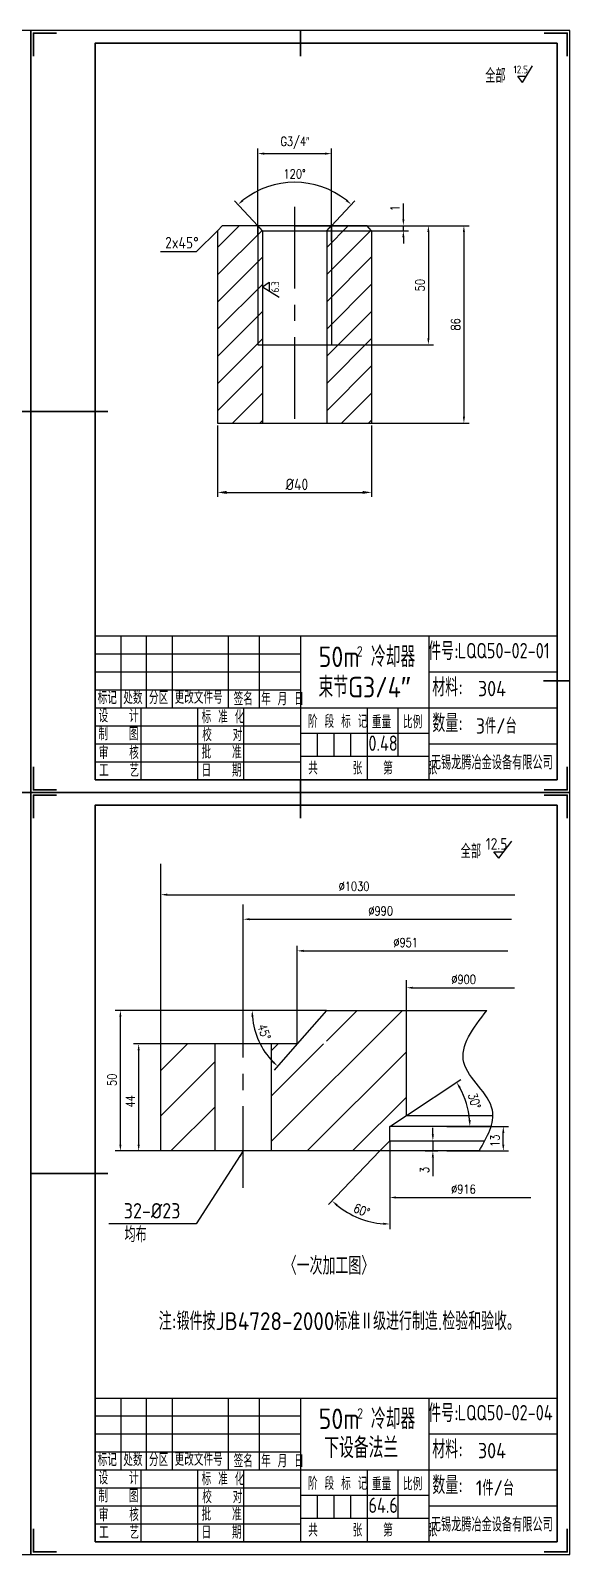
# Paper-space layout '布局1' of a CAD drawing. Extents: x 1187 to 4862, y -125 to 1349.
# Drawn here: x 4232 to 4442, y -125 to 469 of the extents above; entities that cross this region are included whole.
import ezdxf

# ---------------------------------------------------------------- set-up
doc = ezdxf.new("R2010")
doc.units = 0
doc.header["$MEASUREMENT"] = 0
doc.linetypes.add('CENTER', pattern=[50.8, 31.75, -6.35, 6.35, -6.35])
doc.layers.get('DEFPOINTS').update_dxf_attribs({"linetype": 'CONTINUOUS'})
for name, color, linetype in [('一般注释', 5, 'CONTINUOUS'), ('中心线', 1, 'CENTER'), ('可见轮廓线', 7, 'CONTINUOUS'), ('图框_外框线', 7, 'CONTINUOUS'), ('图框_标题栏文字', 6, 'CONTINUOUS'), ('填充剖面线', 3, 'CONTINUOUS'), ('尺寸标注', 5, 'CONTINUOUS'), ('细实线', 2, 'CONTINUOUS')]:
    doc.layers.add(name, color=color, linetype=linetype)
doc.layers.add('图框_内框线', color=5, linetype='CONTINUOUS', lineweight=30)
doc.layers.add('图框_角线', color=5, linetype='CONTINUOUS', lineweight=30)
doc.styles.add('TH_GBDIM', font='romans.shx', dxfattribs={"width": 0.8, "bigfont": 'gbcbig.shx'})
doc.styles.add('工程字', font='gbenor.shx', dxfattribs={"bigfont": 'gbcbig.shx'})
doc.styles.add('总图名称', font='gbenor.shx', dxfattribs={"height": 8, "bigfont": 'gbcbig.shx'})
doc.dimstyles.new('GB-35', dxfattribs={"dimtxt": 3.5, "dimasz": 3.5, "dimexe": 1.75, "dimexo": 0.875, "dimgap": 0.875, "dimtad": 1, "dimdsep": 46, "dimtxsty": '工程字', "dimcen": 3.5, "dimadec": 0, "dimazin": 0, "dimtfac": 0.7, "dimtmove": 0, "dimatfit": 3, "dimfxl": 0, "dimtzin": 0, "dimarcsym": 0})
doc.dimstyles.new('TH_GBDIM', dxfattribs={"dimtxt": 3.5, "dimasz": 2.5, "dimexe": 2, "dimexo": 0, "dimgap": 1.5, "dimtad": 1, "dimdec": 1, "dimzin": 0, "dimdsep": 46, "dimtxsty": 'TH_GBDIM', "dimcen": 2.5, "dimclrd": 130, "dimclre": 130, "dimclrt": 3, "dimadec": 0, "dimazin": 0, "dimtfac": 0.714286, "dimtdec": 1, "dimtmove": 0, "dimatfit": 3, "dimfxl": 0, "dimtolj": 1, "dimtzin": 0, "dimlwd": -1, "dimlwe": -1, "dimarcsym": 0})

# ---------------------------------------------------------------- blocks, each defined once
blk = doc.blocks.new('*D152')
at = {"layer": 'DEFPOINTS', "color": 0}
for p in [(4340.71, 392.95), (4377.23, 392.95), (4340.71, 390.95)]:
    blk.add_point(p, dxfattribs=at)
at = {"layer": '一般注释', "color": 5}
for p, q in [((4377.23, 395.45), (4377.23, 401.62)), ((4340.71, 392.95), (4379.23, 392.95)), ((4377.23, 390.95), (4377.23, 392.95)), ((4340.71, 390.95), (4379.23, 390.95)), ((4377.23, 388.45), (4377.23, 385.95))]:
    blk.add_line(p, q, dxfattribs=at)
for points in [[(4376.82, 395.45), (4377.65, 395.45), (4377.23, 392.95)], [(4376.82, 388.45), (4377.65, 388.45), (4377.23, 390.95)]]:
    blk.add_solid(points, dxfattribs=at)
at = {"layer": '一般注释', "color": 5, "insert": (4373.98, 399.79), "char_height": 3.5, "attachment_point": 5, "rotation": 90, "style": 'TH_GBDIM'}
blk.add_mtext('\\A1;1', dxfattribs=at)
blk = doc.blocks.new('*D151')
at = {"layer": 'DEFPOINTS', "color": 0}
for p in [(4342.87, 408.89), (4320.5, 392.95), (4349.23, 392.95), (4322.36, 390.95), (4347.36, 390.95)]:
    blk.add_point(p, dxfattribs=at)
at = {"layer": '一般注释', "color": 5}
for p, q in [((4320.5, 392.95), (4311.44, 402.66)), ((4349.23, 392.95), (4358.29, 402.66))]:
    blk.add_line(p, q, dxfattribs=at)
blk.add_arc((4334.86, 377.56), 32.33, 51.40175, 128.59825, dxfattribs=at)
for points in [[(4314.97, 402.52), (4314.42, 403.15), (4312.8, 401.2)], [(4355.31, 403.15), (4354.76, 402.52), (4356.93, 401.2)]]:
    blk.add_solid(points, dxfattribs=at)
at = {"layer": '一般注释', "color": 5, "insert": (4334.86, 413.14), "char_height": 3.5, "attachment_point": 5, "style": 'TH_GBDIM'}
blk.add_mtext('\\A1;120%%D', dxfattribs=at)
blk = doc.blocks.new('*D153')
at = {"layer": 'DEFPOINTS', "color": 0}
for p in [(4304.86, 315.97), (4364.86, 315.97), (4364.86, 288.99)]:
    blk.add_point(p, dxfattribs=at)
at = {"layer": '一般注释', "color": 0, "lineweight": -2}
for p, q in [((4304.86, 315.1), (4304.86, 287.24)), ((4364.86, 315.1), (4364.86, 287.24)), ((4308.36, 288.99), (4361.36, 288.99))]:
    blk.add_line(p, q, dxfattribs=at)
at = {"layer": '一般注释', "color": 0}
for points in [[(4308.36, 289.57), (4308.36, 288.4), (4304.86, 288.99)], [(4361.36, 289.57), (4361.36, 288.4), (4364.86, 288.99)]]:
    blk.add_solid(points, dxfattribs=at)
at = {"layer": '一般注释', "color": 0, "insert": (4335.74, 292.11), "char_height": 4.5, "attachment_point": 5, "style": '工程字'}
blk.add_mtext('%%C40', dxfattribs=at)
blk = doc.blocks.new('*D150')
at = {"layer": 'DEFPOINTS', "color": 0}
for p in [(4349.23, 421.03), (4320.5, 389.06), (4349.23, 386.96)]:
    blk.add_point(p, dxfattribs=at)
at = {"layer": '可见轮廓线', "color": 5}
for p, q in [((4320.5, 389.06), (4320.5, 423.03)), ((4349.23, 386.96), (4349.23, 423.03)), ((4323, 421.03), (4346.73, 421.03))]:
    blk.add_line(p, q, dxfattribs=at)
for points in [[(4323, 421.45), (4323, 420.61), (4320.5, 421.03)], [(4346.73, 421.45), (4346.73, 420.61), (4349.23, 421.03)]]:
    blk.add_solid(points, dxfattribs=at)
at = {"layer": '可见轮廓线', "color": 5, "insert": (4334.97, 425.2), "char_height": 3.5, "attachment_point": 5, "style": 'TH_GBDIM'}
blk.add_mtext('\\A1;G3/4″', dxfattribs=at)
blk = doc.blocks.new('*D170')
at = {"layer": 'DEFPOINTS', "color": 0}
for p in [(4347.22, 87.12), (4347.22, 87.12), (4409.72, 87.12), (4322.88, 71.54), (4335.82, 74.04)]:
    blk.add_point(p, dxfattribs=at)
at = {"layer": '尺寸标注', "color": 5}
for p, q in [((4347.22, 87.12), (4316.32, 87.12)), ((4335.82, 74.04), (4326.93, 63.82))]:
    blk.add_line(p, q, dxfattribs=at)
blk.add_arc((4347.22, 87.12), 28.9, 184.9585, 223.99305, dxfattribs=at)
for points in [[(4318.01, 84.61), (4318.85, 84.64), (4318.32, 87.12)], [(4326.72, 67.35), (4326.14, 66.75), (4328.24, 65.33)]]:
    blk.add_solid(points, dxfattribs=at)
at = {"layer": '尺寸标注', "color": 5, "insert": (4322.99, 78.7), "char_height": 3.5, "attachment_point": 5, "rotation": 289.18065, "style": 'TH_GBDIM'}
blk.add_mtext('\\A1;45%%D', dxfattribs=at)
blk = doc.blocks.new('*D169')
at = {"layer": 'DEFPOINTS', "color": 0}
for p in [(4274.09, 74.04), (4282.7, 74.04), (4282.7, 32.3)]:
    blk.add_point(p, dxfattribs=at)
at = {"layer": '可见轮廓线', "color": 5}
for p, q in [((4282.7, 74.04), (4272.09, 74.04)), ((4274.09, 34.8), (4274.09, 71.54)), ((4282.7, 32.3), (4272.09, 32.3))]:
    blk.add_line(p, q, dxfattribs=at)
for points in [[(4273.67, 71.54), (4274.5, 71.54), (4274.09, 74.04)], [(4273.67, 34.8), (4274.5, 34.8), (4274.09, 32.3)]]:
    blk.add_solid(points, dxfattribs=at)
at = {"layer": '可见轮廓线', "color": 5, "insert": (4270.84, 51.64), "char_height": 3.5, "attachment_point": 5, "rotation": 90, "style": 'TH_GBDIM'}
blk.add_mtext('\\A1;44', dxfattribs=at)
blk = doc.blocks.new('*D168')
at = {"layer": 'DEFPOINTS', "color": 0}
for p in [(4371.91, 36.27), (4371.91, 36.27), (4368.11, 32.3), (4371.91, 15.36), (4356.11, 7.95)]:
    blk.add_point(p, dxfattribs=at)
at = {"layer": '一般注释', "color": 5}
for p, q in [((4368.11, 32.3), (4348.11, 11.39)), ((4371.91, 15.36), (4371.91, 1.84))]:
    blk.add_line(p, q, dxfattribs=at)
blk.add_arc((4371.91, 36.27), 32.42, 230.68489, 265.58115, dxfattribs=at)
for points in [[(4351.09, 10.87), (4351.64, 11.49), (4349.49, 12.84)], [(4369.42, 4.35), (4369.39, 3.52), (4371.91, 3.84)]]:
    blk.add_solid(points, dxfattribs=at)
at = {"layer": '一般注释', "color": 5, "insert": (4361.04, 9.19), "char_height": 3.5, "attachment_point": 5, "rotation": 338.13302, "style": 'TH_GBDIM'}
blk.add_mtext('\\A1;60%%D', dxfattribs=at)
blk = doc.blocks.new('*D167')
at = {"layer": 'DEFPOINTS', "color": 0}
for p in [(4385.77, 36.27), (4388.73, 36.27), (4385.77, 32.3)]:
    blk.add_point(p, dxfattribs=at)
at = {"layer": '一般注释', "color": 5}
for p, q in [((4385.77, 36.27), (4390.73, 36.27)), ((4388.73, 38.77), (4388.73, 41.27)), ((4388.73, 36.27), (4388.73, 32.3)), ((4385.77, 32.3), (4390.73, 32.3)), ((4388.73, 29.8), (4388.73, 22.43))]:
    blk.add_line(p, q, dxfattribs=at)
for points in [[(4388.31, 38.77), (4389.14, 38.77), (4388.73, 36.27)], [(4388.31, 29.8), (4389.14, 29.8), (4388.73, 32.3)]]:
    blk.add_solid(points, dxfattribs=at)
at = {"layer": '一般注释', "color": 5, "insert": (4385.48, 24.87), "char_height": 3.5, "attachment_point": 5, "rotation": 90, "style": 'TH_GBDIM'}
blk.add_mtext('\\A1;3', dxfattribs=at)
blk = doc.blocks.new('*D166')
at = {"layer": 'DEFPOINTS', "color": 0}
for p in [(4402.56, 47.89), (4371.91, 41.85), (4371.91, 41.85), (4378.41, 46.15), (4411.4, 41.85)]:
    blk.add_point(p, dxfattribs=at)
at = {"layer": '一般注释', "color": 5}
blk.add_line((4378.41, 46.15), (4399.64, 60.18), dxfattribs=at)
blk.add_arc((4371.91, 41.85), 31.25, 4.58546, 28.88931, dxfattribs=at)
for points in [[(4398.91, 56.73), (4399.62, 57.16), (4397.97, 59.08)], [(4403.47, 44.36), (4402.64, 44.33), (4403.15, 41.85)]]:
    blk.add_solid(points, dxfattribs=at)
at = {"layer": '一般注释', "color": 5, "insert": (4404.94, 51.78), "char_height": 3.5, "attachment_point": 5, "rotation": 286.73739, "style": 'TH_GBDIM'}
blk.add_mtext('\\A1;30%%D', dxfattribs=at)
blk = doc.blocks.new('*D165')
at = {"layer": 'DEFPOINTS', "color": 0}
for p in [(4394.23, 41.85), (4416.18, 41.85), (4394.23, 32.3)]:
    blk.add_point(p, dxfattribs=at)
at = {"layer": '一般注释', "color": 5}
for p, q in [((4394.23, 41.85), (4418.18, 41.85)), ((4416.18, 34.8), (4416.18, 39.35)), ((4394.23, 32.3), (4418.18, 32.3))]:
    blk.add_line(p, q, dxfattribs=at)
for points in [[(4415.76, 39.35), (4416.59, 39.35), (4416.18, 41.85)], [(4415.76, 34.8), (4416.59, 34.8), (4416.18, 32.3)]]:
    blk.add_solid(points, dxfattribs=at)
at = {"layer": '一般注释', "color": 5, "insert": (4412.93, 36.27), "char_height": 3.5, "attachment_point": 5, "rotation": 90, "style": 'TH_GBDIM'}
blk.add_mtext('\\A1;13', dxfattribs=at)
blk = doc.blocks.new('*D164')
at = {"layer": 'DEFPOINTS', "color": 0}
for p in [(4266.96, 87.12), (4347.22, 87.12), (4282.7, 32.3)]:
    blk.add_point(p, dxfattribs=at)
at = {"layer": '一般注释', "color": 5}
for p, q in [((4347.22, 87.12), (4264.96, 87.12)), ((4266.96, 34.8), (4266.96, 84.62)), ((4282.7, 32.3), (4264.96, 32.3))]:
    blk.add_line(p, q, dxfattribs=at)
for points in [[(4266.54, 84.62), (4267.38, 84.62), (4266.96, 87.12)], [(4266.54, 34.8), (4267.38, 34.8), (4266.96, 32.3)]]:
    blk.add_solid(points, dxfattribs=at)
at = {"layer": '一般注释', "color": 5, "insert": (4263.71, 60.04), "char_height": 3.5, "attachment_point": 5, "rotation": 90, "style": 'TH_GBDIM'}
blk.add_mtext('\\A1;50', dxfattribs=at)
blk = doc.blocks.new('*D265')
at = {"layer": 'DEFPOINTS', "color": 0}
for p in [(4334.86, 392.95), (4334.86, 346.56), (4386.99, 346.56)]:
    blk.add_point(p, dxfattribs=at)
at = {"layer": '可见轮廓线', "color": 5}
for p, q in [((4334.86, 392.95), (4388.99, 392.95)), ((4386.99, 390.45), (4386.99, 349.06)), ((4334.86, 346.56), (4388.99, 346.56))]:
    blk.add_line(p, q, dxfattribs=at)
for points in [[(4386.57, 390.45), (4387.41, 390.45), (4386.99, 392.95)], [(4386.57, 349.06), (4387.41, 349.06), (4386.99, 346.56)]]:
    blk.add_solid(points, dxfattribs=at)
at = {"layer": '可见轮廓线', "color": 5, "insert": (4383.74, 369.75), "char_height": 3.5, "attachment_point": 5, "rotation": 90, "style": 'TH_GBDIM'}
blk.add_mtext('\\A1;50', dxfattribs=at)
blk = doc.blocks.new('*D266')
at = {"layer": 'DEFPOINTS', "color": 0}
for p in [(4334.86, 392.95), (4334.86, 315.97), (4400.83, 315.97)]:
    blk.add_point(p, dxfattribs=at)
at = {"layer": '可见轮廓线', "color": 5}
for p, q in [((4334.86, 392.95), (4402.83, 392.95)), ((4400.83, 390.45), (4400.83, 318.47)), ((4334.86, 315.97), (4402.83, 315.97))]:
    blk.add_line(p, q, dxfattribs=at)
for points in [[(4400.41, 390.45), (4401.24, 390.45), (4400.83, 392.95)], [(4400.41, 318.47), (4401.24, 318.47), (4400.83, 315.97)]]:
    blk.add_solid(points, dxfattribs=at)
at = {"layer": '可见轮廓线', "color": 5, "insert": (4397.58, 354.46), "char_height": 3.5, "attachment_point": 5, "rotation": 90, "style": 'TH_GBDIM'}
blk.add_mtext('\\A1;86', dxfattribs=at)

psp = doc.layouts.new('布局1')

# ---------------------------------------------------------------- hatches: boundary and pattern name
at = {"layer": '填充剖面线'}
h = psp.add_hatch(dxfattribs=at)
h.set_pattern_fill('ANSI31', color=256, scale=60, style=0)
h.set_pattern_definition([(45, (0, 14.586), (-5.303301, 5.303301), [])])
h.paths.add_polyline_path([(4304.864, 315.97), (4322.364, 315.97), (4322.364, 346.555), (4320.497, 346.555), (4320.497, 392.954), (4306.731, 392.954), (4304.864, 390.954)])
h.paths.add_polyline_path([(4322.364, 390.954), (4320.497, 392.954), (4320.497, 346.555), (4322.364, 346.555)], flags=17)
h.paths.add_polyline_path([(4349.231, 392.954), (4347.364, 390.954), (4347.364, 346.555), (4349.231, 346.555)], flags=17)
h.paths.add_polyline_path([(4364.864, 390.954), (4362.997, 392.954), (4349.231, 392.954), (4349.231, 346.555), (4347.364, 346.555), (4347.364, 315.97), (4364.864, 315.97)])
h = psp.add_hatch(dxfattribs=at)
h.set_pattern_fill('ANSI31', color=256, scale=100, style=0)
h.set_pattern_definition([(45, (1654.449, -1238.754), (-8.838835, 8.838835), [])])
h.paths.add_polyline_path([(4303.874, 74.035), (4282.704, 74.035), (4282.704, 32.3), (4303.874, 32.3)])
h.paths.add_polyline_path([(4371.906, 41.846), (4378.413, 46.149), (4378.413, 87.123), (4347.218, 87.123), (4347.218, 74.035), (4325.874, 74.035), (4325.874, 32.3), (4368.111, 32.3), (4371.906, 36.266)])

# ---------------------------------------------------------------- linework, layer by layer
at = {"layer": '一般注释'}
for p, q in [((4423.636, 448.727), (4427.585, 455.227)), ((4423.636, 448.727), (4421.82, 451.26)), ((4421.82, 451.26), (4425.175, 451.26)), ((4296.679, 382.902), (4304.864, 390.954)), ((4282.662, 382.902), (4296.679, 382.902)), ((4322.364, 369.093), (4324.897, 370.909)), ((4322.364, 369.093), (4328.865, 365.144)), ((4324.897, 370.909), (4324.897, 367.554)), ((4412.528, 148.956), (4416.405, 148.956)), ((4414.467, 146.394), (4412.528, 148.956)), ((4414.467, 146.394), (4419.471, 153.01))]:
    psp.add_line(p, q, dxfattribs=at)
at = {"layer": '一般注释', "color": 5}
for p, q in [((4282.704, 74.035), (4282.704, 144.167)), ((4285.204, 132.191), (4420.714, 132.191)), ((4378.413, 87.123), (4378.413, 98.909)), ((4380.913, 95.926), (4420.505, 95.926)), ((4371.906, 36.266), (4371.906, 15.357)), ((4374.406, 14.176), (4426.91, 14.176))]:
    psp.add_line(p, q, dxfattribs=at)
for points in [[(4285.204, 132.608), (4285.204, 131.775), (4282.704, 132.191)], [(4380.913, 96.342), (4380.913, 95.509), (4378.413, 95.926)], [(4374.406, 14.593), (4374.406, 13.76), (4371.906, 14.176)]]:
    psp.add_solid(points, dxfattribs=at)
at = {"layer": '中心线'}
for p, q in [((4334.864, 400.247), (4334.864, 311.45)), ((4314.874, 17.97), (4314.874, 91.086))]:
    psp.add_line(p, q, dxfattribs=at)
at = {"layer": '可见轮廓线'}
for p, q in [((4304.864, 390.954), (4306.731, 392.954)), ((4306.731, 392.954), (4362.997, 392.954)), ((4322.364, 390.954), (4320.497, 392.954)), ((4347.364, 390.954), (4349.231, 392.954)), ((4364.864, 390.954), (4362.997, 392.954)), ((4304.864, 390.954), (4304.864, 315.97)), ((4322.364, 390.954), (4322.364, 315.97)), ((4322.364, 390.954), (4347.364, 390.954)), ((4347.364, 390.954), (4347.364, 315.97)), ((4364.864, 390.954), (4364.864, 315.97)), ((4320.497, 346.555), (4349.231, 346.555)), ((4304.864, 315.97), (4364.864, 315.97)), ((4347.218, 87.123), (4335.822, 74.035)), ((4347.218, 87.123), (4409.718, 87.123)), ((4378.413, 46.149), (4378.413, 87.123)), ((4335.822, 74.035), (4282.704, 74.035)), ((4282.704, 32.3), (4282.704, 74.035)), ((4303.874, 32.3), (4303.874, 74.035)), ((4325.874, 32.3), (4325.874, 74.035)), ((4371.906, 41.846), (4378.413, 46.149)), ((4411.4, 41.846), (4371.906, 41.846)), ((4371.906, 36.266), (4371.906, 41.846)), ((4378.413, 46.149), (4412.146, 46.149)), ((4371.906, 36.266), (4368.111, 32.3)), ((4371.906, 36.266), (4408.953, 36.266)), ((4406.743, 32.3), (4282.704, 32.3))]:
    psp.add_line(p, q, dxfattribs=at)
at = {"layer": '可见轮廓线', "color": 5}
for p, q in [((4314.874, 91.086), (4314.874, 128.367)), ((4317.374, 122.625), (4419.365, 122.625)), ((4335.822, 74.035), (4335.822, 112.303)), ((4338.322, 110.303), (4417.975, 110.303))]:
    psp.add_line(p, q, dxfattribs=at)
for points in [[(4317.374, 123.041), (4317.374, 122.208), (4314.874, 122.625)], [(4338.322, 110.72), (4338.322, 109.887), (4335.822, 110.303)]]:
    psp.add_solid(points, dxfattribs=at)
at = {"layer": '图框_内框线'}
for points in [[(4257.102, 177.026), (4437.102, 177.026), (4437.102, 464.026), (4257.102, 464.026)], [(4257.102, -119.974), (4437.102, -119.974), (4437.102, 167.026), (4257.102, 167.026)]]:
    psp.add_lwpolyline(points, close=True, dxfattribs=at)
for points in [[(4337.102, 469.026), (4337.102, 459.026)], [(4232.102, 320.526), (4222.102, 320.526)], [(4232.102, 320.526), (4262.102, 320.526)], [(4441.852, 215.526), (4431.852, 215.526)], [(4337.102, 172.026), (4337.102, 177.026)], [(4337.102, 172.026), (4337.102, 162.026)], [(4232.102, 23.526), (4262.102, 23.526)]]:
    psp.add_lwpolyline(points, dxfattribs=at)
at = {"layer": '图框_外框线'}
for p, q in [((4257.102, 233.026), (4437.102, 233.026)), ((4257.102, 233.026), (4257.102, 177.026)), ((4267.102, 233.026), (4267.102, 205.026)), ((4277.102, 205.026), (4277.102, 233.026)), ((4287.102, 233.026), (4287.102, 205.026)), ((4309.102, 205.026), (4309.102, 233.026)), ((4321.102, 233.026), (4321.102, 205.026)), ((4337.102, 233.026), (4337.102, 177.026)), ((4387.102, 233.026), (4387.102, 177.026)), ((4437.102, 177.026), (4437.102, 233.026)), ((4257.102, 226.026), (4337.102, 226.026)), ((4257.102, 219.026), (4337.102, 219.026)), ((4387.102, 219.026), (4437.102, 219.026)), ((4257.102, 212.026), (4337.102, 212.026)), ((4257.102, 205.026), (4437.102, 205.026)), ((4257.102, 205.026), (4387.102, 205.026)), ((4275.102, 177.026), (4275.102, 205.026)), ((4297.102, 177.026), (4297.102, 205.026)), ((4315.102, 177.026), (4315.102, 205.026)), ((4363.102, 205.026), (4363.102, 177.026)), ((4375.102, 205.026), (4375.102, 186.026)), ((4257.102, 198.026), (4337.102, 198.026)), ((4257.102, 191.026), (4337.102, 191.026)), ((4387.102, 195.026), (4337.102, 195.026)), ((4343.602, 195.026), (4343.602, 186.026)), ((4350.102, 195.026), (4350.102, 186.026)), ((4356.602, 195.026), (4356.602, 186.026)), ((4387.102, 191.026), (4437.102, 191.026)), ((4387.102, 186.026), (4337.102, 186.026)), ((4257.102, 184.026), (4337.102, 184.026)), ((4257.102, 177.026), (4437.102, 177.026)), ((4257.102, -63.974), (4437.102, -63.974)), ((4257.102, -63.974), (4257.102, -119.974)), ((4267.102, -63.974), (4267.102, -91.974)), ((4277.102, -91.974), (4277.102, -63.974)), ((4287.102, -63.974), (4287.102, -91.974)), ((4309.102, -91.974), (4309.102, -63.974)), ((4321.102, -63.974), (4321.102, -91.974)), ((4337.102, -63.974), (4337.102, -119.974)), ((4387.102, -63.974), (4387.102, -119.974)), ((4437.102, -119.974), (4437.102, -63.974)), ((4257.102, -70.974), (4337.102, -70.974)), ((4257.102, -77.974), (4337.102, -77.974)), ((4387.102, -77.974), (4437.102, -77.974)), ((4257.102, -84.974), (4337.102, -84.974)), ((4257.102, -91.974), (4437.102, -91.974)), ((4257.102, -91.974), (4387.102, -91.974)), ((4275.102, -119.974), (4275.102, -91.974)), ((4297.102, -119.974), (4297.102, -91.974)), ((4315.102, -119.974), (4315.102, -91.974)), ((4363.102, -91.974), (4363.102, -119.974)), ((4375.102, -91.974), (4375.102, -110.974)), ((4257.102, -98.974), (4337.102, -98.974)), ((4257.102, -105.974), (4337.102, -105.974)), ((4387.102, -101.974), (4337.102, -101.974)), ((4343.602, -101.974), (4343.602, -110.974)), ((4350.102, -101.974), (4350.102, -110.974)), ((4356.602, -101.974), (4356.602, -110.974)), ((4387.102, -105.974), (4437.102, -105.974)), ((4387.102, -110.974), (4337.102, -110.974)), ((4257.102, -112.974), (4337.102, -112.974)), ((4257.102, -119.974), (4437.102, -119.974))]:
    psp.add_line(p, q, dxfattribs=at)
for points in [[(3812.102, 172.026), (4232.102, 172.026), (4232.102, 469.026), (3812.102, 469.026)], [(4232.102, 172.026), (4442.102, 172.026), (4442.102, 469.026), (4232.102, 469.026)], [(4022.102, -124.974), (4232.102, -124.974), (4232.102, 172.026), (4022.102, 172.026)], [(4232.102, -124.974), (4442.102, -124.974), (4442.102, 172.026), (4232.102, 172.026)]]:
    psp.add_lwpolyline(points, close=True, dxfattribs=at)
at = {"layer": '图框_角线', "flags": 128}
for points in [[(4233.102, 459.026), (4233.102, 468.026), (4242.102, 468.026)], [(4432.102, 468.026), (4441.102, 468.026), (4441.102, 459.026)], [(4242.102, 173.026), (4233.102, 173.026), (4233.102, 182.026)], [(4441.102, 182.026), (4441.102, 173.026), (4432.102, 173.026)], [(4233.102, 162.026), (4233.102, 171.026), (4242.102, 171.026)], [(4432.102, 171.026), (4441.102, 171.026), (4441.102, 162.026)], [(4242.102, -123.974), (4233.102, -123.974), (4233.102, -114.974)], [(4441.102, -114.974), (4441.102, -123.974), (4432.102, -123.974)]]:
    psp.add_lwpolyline(points, dxfattribs=at)
at = {"layer": '细实线'}
for p, q in [((4320.497, 392.954), (4320.497, 346.555)), ((4349.231, 392.954), (4349.231, 346.555))]:
    psp.add_line(p, q, dxfattribs=at)
psp.add_spline([(4406.743, 32.3), (4411.95, 48.219), (4400.792, 66.801), (4409.718, 87.123)], degree=3, dxfattribs=at)

# ---------------------------------------------------------------- texts
at = {"layer": '一般注释'}
for s, height, style, p in [('全部', 5.5, '工程字', (4409.124, 448.644)), ('12.5', 3, '工程字', (4420.146, 452.334)), ('2x45%%D', 4.5, '工程字', (4284.4, 384.067)), ('50m 冷却器', 8, '总图名称', (4344.2, 220.923)), ('2', 4, '工程字', (4359.086, 225.026)), ('束节G3/4″', 8, '总图名称', (4344.153, 209.093)), ('304', 6, '工程字', (4406.288, 209.525)), ('3件/台', 6, '工程字', (4405.469, 194.959)), ('全部', 5.5, '工程字', (4399.582, 146.378)), ('12.5', 4.5, '工程字', (4409.326, 149.754)), ('32-%%C23', 6, '工程字', (4268.278, 5.994)), ('均布', 6, '工程字', (4268.578, -3.232)), ('〈一次加工图〉', 7, '工程字', (4330.609, -15.925)), ('注:锻件按JB4728-2000标准Ⅱ级进行制造.检验和验收。', 7, '工程字', (4281.915, -37.531)), ('50m 冷却器', 8, '总图名称', (4344.2, -76.077)), ('2', 4, '工程字', (4359.23, -71.974)), ('下设备法兰', 8, '总图名称', (4346.42, -87.37)), ('304', 6, '工程字', (4406.288, -87.475)), ('1件/台', 6, '工程字', (4405.469, -102.041))]:
    psp.add_text(s, height=height, dxfattribs=dict(at, style=style)).set_placement(p)
at = {"layer": '一般注释', "style": '工程字'}
psp.add_text('6.3', height=3, rotation=90, dxfattribs=at).set_placement((4328.802, 366.901))
at = {"layer": '一般注释', "style": '工程字', "width": 0.9}
for s, p in [('LQQ50-02-01', (4398.395, 224.311)), ('0.48', (4363.609, 188.244)), ('LQQ50-02-04', (4398.395, -72.689)), ('64.6', (4363.629, -108.756))]:
    psp.add_text(s, height=6, dxfattribs=at).set_placement(p)
at = {"layer": '一般注释', "color": 5, "char_height": 3.5, "attachment_point": 5, "style": 'TH_GBDIM'}
for s, insert in [('%%C1030', (4358.031, 135.441)), ('%%C900', (4400.709, 99.176)), ('%%C916', (4400.658, 17.426))]:
    psp.add_mtext(s, dxfattribs=dict(at, insert=insert))
at = {"layer": '可见轮廓线', "style": '工程字'}
for p in [(4387.936, 180.963), (4387.936, -116.037)]:
    psp.add_text('无锡龙腾冶金设备有限公司', height=5.5, dxfattribs=at).set_placement(p)
at = {"layer": '可见轮廓线', "color": 5, "char_height": 3.5, "attachment_point": 5, "style": 'TH_GBDIM'}
for s, insert in [('%%C990', (4368.369, 125.875)), ('%%C951', (4378.148, 113.553))]:
    psp.add_mtext(s, dxfattribs=dict(at, insert=insert))
at = {"layer": '图框_标题栏文字', "style": '工程字'}
for s, height, p in [('件号:', 7, (4386.884, 223.633)), ('材料:', 7, (4388.51, 209.537)), ('标记', 5, (4258.102, 206.465)), ('处数', 5, (4268.102, 206.465)), ('分区', 5, (4278.102, 206.465)), ('更改文件号', 5, (4288.102, 206.613)), ('签名', 5, (4311.102, 206.026)), ('年 月 日', 5, (4321.775, 206.026)), ('设   计', 5, (4258.437, 199.374)), ('标 准 化', 5, (4298.602, 199.026)), ('阶 段 标 记', 5, (4340.074, 197.226)), ('重量', 5, (4364.993, 197.026)), ('比例', 5, (4377.102, 197.026)), ('数量:', 7, (4388.51, 195.537)), ('制   图', 5, (4258.437, 192.374)), ('校   对', 5, (4298.867, 192.026)), ('审   核', 5, (4258.527, 185.009)), ('批   准', 5, (4298.572, 185.174)), ('共     张   第     张', 5, (4340.176, 179.026)), ('工   艺', 5, (4258.642, 178.174)), ('日   期', 5, (4298.572, 178.174)), ('件号:', 7, (4386.884, -73.367)), ('材料:', 7, (4388.51, -87.463)), ('标记', 5, (4258.102, -90.535)), ('处数', 5, (4268.102, -90.535)), ('分区', 5, (4278.102, -90.535)), ('更改文件号', 5, (4288.102, -90.387)), ('签名', 5, (4311.102, -90.974)), ('年 月 日', 5, (4321.775, -90.974)), ('设   计', 5, (4258.437, -97.626)), ('标 准 化', 5, (4298.602, -97.974)), ('阶 段 标 记', 5, (4340.074, -99.774)), ('重量', 5, (4364.993, -99.974)), ('比例', 5, (4377.102, -99.974)), ('数量:', 7, (4388.51, -101.463)), ('制   图', 5, (4258.437, -104.626)), ('校   对', 5, (4298.867, -104.974)), ('审   核', 5, (4258.527, -111.991)), ('批   准', 5, (4298.572, -111.826)), ('共     张   第     张', 5, (4340.176, -117.974)), ('工   艺', 5, (4258.642, -118.826)), ('日   期', 5, (4298.572, -118.826))]:
    psp.add_text(s, height=height, dxfattribs=at).set_placement(p)

# ---------------------------------------------------------------- dimensions: what is measured, and where the dimension line sits
at = {"layer": '一般注释'}
dim = psp.add_angular_dim_2l(base=(4342.874, 408.887), line1=((4322.364, 390.954), (4320.497, 392.954)), line2=((4347.364, 390.954), (4349.231, 392.954)), text='120%%D', dimstyle='TH_GBDIM', override={"dimclrd": 5, "dimclre": 5, "dimclrt": 5}, dxfattribs=at)
dim.commit()
dim.dimension.update_dxf_attribs({"geometry": '*D151', "text_midpoint": (4334.864, 409.895), "dimtype": 162})
dim = psp.add_linear_dim(base=(4377.235, 392.954), p1=(4340.71, 390.954), p2=(4340.71, 392.954), angle=90, text='1', dimstyle='TH_GBDIM', override={"dimclrd": 5, "dimclre": 5, "dimclrt": 5}, dxfattribs=at)
dim.commit()
dim.dimension.update_dxf_attribs({"geometry": '*D152', "text_midpoint": (4373.985, 399.787)})
dim = psp.add_linear_dim(base=(4364.864, 288.987), p1=(4304.864, 315.97), p2=(4364.864, 315.97), text='%%C40', dimstyle='GB-35', override={"dimtxt": 4.5, "dimtxsty": '工程字'}, dxfattribs=at)
dim.commit()
dim.dimension.update_dxf_attribs({"geometry": '*D153', "text_midpoint": (4335.74, 288.987), "dimtype": 160})
for base, p1, p2, text, picture, middle in [((4266.958, 87.123), (4282.704, 32.3), (4347.218, 87.123), '50', '*D164', (4266.958, 60.038)), ((4416.177, 41.846), (4394.234, 32.3), (4394.234, 41.846), '13', '*D165', (4416.177, 36.266)), ((4388.726, 36.266), (4385.767, 32.3), (4385.767, 36.266), '3', '*D167', (4388.726, 24.866))]:
    dim = psp.add_linear_dim(base=base, p1=p1, p2=p2, angle=90, text=text, dimstyle='TH_GBDIM', override={"dimclrd": 5, "dimclre": 5, "dimclrt": 5}, dxfattribs=at)
    dim.commit()
    dim.dimension.update_dxf_attribs({"geometry": picture, "text_midpoint": middle, "dimtype": 160})
for base, line1, line2, text, picture, middle in [((4402.561, 47.893), ((4371.906, 41.846), (4378.413, 46.149)), ((4411.4, 41.846), (4371.906, 41.846)), '30%%D', '*D166', (4404.94, 51.78)), ((4356.109, 7.95), ((4371.906, 36.266), (4368.111, 32.3)), ((4371.906, 36.266), (4371.906, 15.357)), '60%%D', '*D168', (4361.04, 9.191))]:
    dim = psp.add_angular_dim_2l(base=base, line1=line1, line2=line2, text=text, dimstyle='TH_GBDIM', override={"dimclrd": 5, "dimclre": 5, "dimclrt": 5}, dxfattribs=at)
    dim.commit()
    dim.dimension.update_dxf_attribs({"geometry": picture, "text_midpoint": middle})
at = {"layer": '可见轮廓线'}
dim = psp.add_linear_dim(base=(4349.231, 421.031), p1=(4320.497, 389.059), p2=(4349.231, 386.958), text='G3/4″', dimstyle='TH_GBDIM', override={"dimclrd": 5, "dimclre": 5, "dimclrt": 5}, dxfattribs=at)
dim.commit()
dim.dimension.update_dxf_attribs({"geometry": '*D150', "text_midpoint": (4334.969, 421.031), "dimtype": 160})
for base, p2, text, picture, middle in [((4386.992, 346.555), (4334.864, 346.555), '50', '*D265', (4383.742, 369.755)), ((4400.827, 315.97), (4334.864, 315.97), '86', '*D266', (4397.577, 354.462))]:
    dim = psp.add_linear_dim(base=base, p1=(4334.864, 392.954), p2=p2, angle=90, text=text, dimstyle='TH_GBDIM', override={"dimclrd": 5, "dimclre": 5, "dimclrt": 5}, dxfattribs=at)
    dim.commit()
    dim.dimension.update_dxf_attribs({"geometry": picture, "text_midpoint": middle})
dim = psp.add_linear_dim(base=(4274.086, 74.035), p1=(4282.704, 32.3), p2=(4282.704, 74.035), angle=90, text='44', dimstyle='TH_GBDIM', override={"dimclrd": 5, "dimclre": 5, "dimclrt": 5}, dxfattribs=at)
dim.commit()
dim.dimension.update_dxf_attribs({"geometry": '*D169', "text_midpoint": (4274.086, 51.645), "dimtype": 160})
at = {"layer": '尺寸标注'}
dim = psp.add_angular_dim_2l(base=(4322.883, 71.54), line1=((4347.218, 87.123), (4409.718, 87.123)), line2=((4347.218, 87.123), (4335.822, 74.035)), text='45%%D', dimstyle='TH_GBDIM', override={"dimclrd": 5, "dimclre": 5, "dimclrt": 5}, dxfattribs=at)
dim.commit()
dim.dimension.update_dxf_attribs({"geometry": '*D170', "text_midpoint": (4319.925, 77.629), "dimtype": 162})

# ---------------------------------------------------------------- leaders
at = {"layer": '可见轮廓线'}
psp.add_leader([(4314.874, 32.3), (4296.458, 3.961), (4262.508, 3.961)], dimstyle='TH_GBDIM', override={"dimgap": 1.5, "dimtad": 0, "dimclrd": 5, "dimclre": 5, "dimclrt": 5}, dxfattribs=at)

doc.saveas('drawing.dxf')
